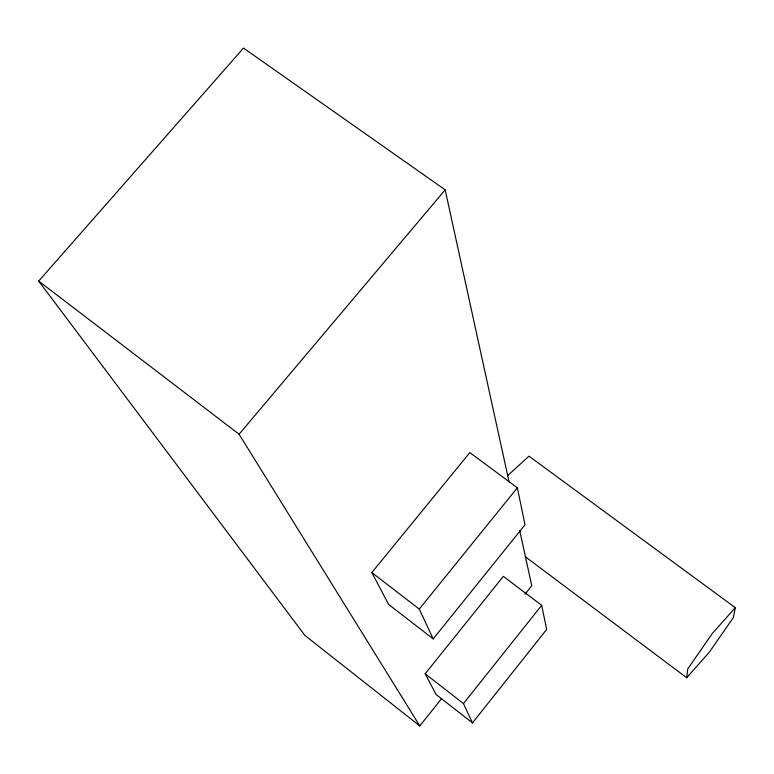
<?xml version="1.0" encoding="UTF-8"?>
<svg xmlns="http://www.w3.org/2000/svg" width="774" height="774" viewBox="0 0 774 774"><rect width="100%" height="100%" fill="white"/><g stroke="black" fill="none" stroke-linecap="round" stroke-linejoin="round"><path stroke-width="1.16" d="M519.683 530.442L525.459 556.835L686.712 677.743L687.709 669.007L712.361 633.403L735.3 607.658L528.971 456.167L507.357 475.884M735.3 607.658L733.307 617.633L709.352 652.134L686.712 677.743M472.479 722.906L546.676 629.426L541.684 605.326L503.352 576.378L425.178 673.767L436.101 694.501L472.479 722.906L463.452 703.585L425.178 673.767M463.452 703.585L541.684 605.326M509.108 482.115L445.166 189.843L243.51 48.075L38.7 281.078L304.869 635.396L419.789 725.925L441.586 698.641M525.024 594.209L531.786 585.734L525.459 556.835M433.198 638.879L525.014 524.791L517.361 487.794L469.818 452.606L371.83 572.557L388.625 604.436L433.198 638.879L419.266 609.08L371.83 572.557M419.266 609.08L517.361 487.794M419.789 725.925L239.098 434.233L445.166 189.843M38.7 281.078L239.098 434.233"/></g></svg>
